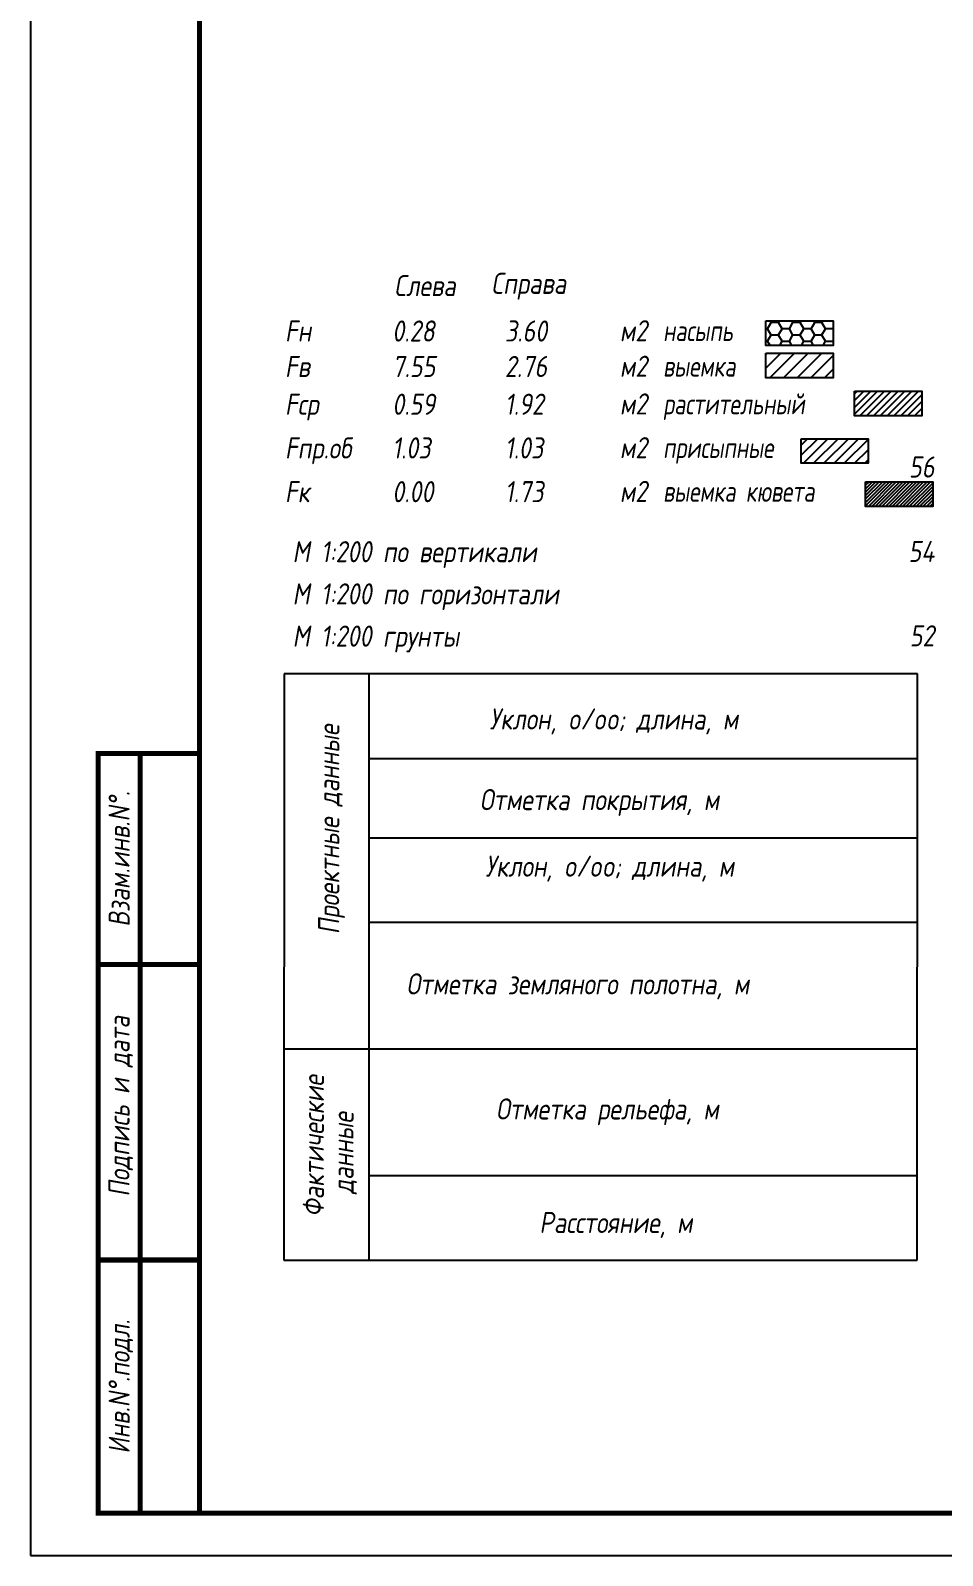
# Model space of a CAD drawing. Extents: x -717 to 1451, y -133302 to 233.
# Drawn here: x -30.1 to 78, y -69139.4 to -68958.8 of the extents above; entities that cross this region are included whole.
import ezdxf
from ezdxf.enums import TextEntityAlignment as Align

# ---------------------------------------------------------------- set-up
doc = ezdxf.new("R2010")
doc.units = 0
for name, color, linetype in [('Зарамочное оформление', 7, 'Continuous'), ('Линейка абсолютных высот', 7, 'Continuous'), ('Объем выемки', 7, 'Continuous'), ('Объем кюветов', 7, 'Continuous'), ('Объем насыпи', 7, 'Continuous'), ('Объем присыпных обочин', 7, 'Continuous'), ('Объем срезки растительного слоя', 7, 'Continuous'), ('Объём_2650', 7, 'Continuous'), ('Таблица', 7, 'Continuous')]:
    doc.layers.add(name, color=color, linetype=linetype)
for name, color, linetype, true_color in [('Объём_2563', 7, 'Continuous', 0xff8000), ('Объём_2570', 7, 'Continuous', 0x80ff00), ('Объём_2600', 7, 'Continuous', 0x808000), ('Объём_2620', 2, 'Continuous', 0xffff00)]:
    doc.layers.add(name, color=color, linetype=linetype, true_color=true_color)
doc.styles.add('М', font='romand.shx', dxfattribs={"width": 0.8, "oblique": 10, "height": 2.5})

# ---------------------------------------------------------------- blocks, each defined once
blk = doc.blocks.new('условные обозначения')
at = {"layer": 'Объём_2563'}
h = blk.add_hatch(dxfattribs=at)
h.set_pattern_fill('ANSI31', color=256, scale=0.3)
h.set_pattern_definition([(45, (-34.5, -100.5), (-0.673519, 0.673519), [])])
h.paths.add_polyline_path([(18.26, 7.53), (27.08, 7.53), (27.08, 4.62), (18.26, 4.62)])
at = {"layer": 'Объём_2570'}
h = blk.add_hatch(dxfattribs=at)
h.set_pattern_fill('ANSI31', color=3, scale=0.2)
h.set_pattern_definition([(45, (-32.9034, -100.5), (-0.4490128, 0.4490128), [])])
h.paths.add_polyline_path([(25.29, 13.16), (34.12, 13.16), (34.12, 10.25), (25.29, 10.25)])
at = {"layer": 'Объём_2600'}
h = blk.add_hatch(dxfattribs=at)
h.set_pattern_fill('ANSI31', color=6, scale=0.4)
h.set_pattern_definition([(45, (-34.5, -100.5), (-0.898026, 0.898026), [])])
h.paths.add_polyline_path([(13.63, 17.67), (22.46, 17.67), (22.46, 14.76), (13.63, 14.76)])
at = {"layer": 'Объём_2620'}
h = blk.add_hatch(dxfattribs=at)
h.set_pattern_fill('ANSI31', color=2, scale=0.1)
h.set_pattern_definition([(45, (-33.755, -100.5), (-0.2245064, 0.2245064), [])])
h.paths.add_polyline_path([(26.75, 2.41), (35.57, 2.41), (35.57, -0.5), (26.75, -0.5)])
at = {"layer": 'Объём_2650'}
h = blk.add_hatch(dxfattribs=at)
h.set_pattern_fill('HONEY', color=5, scale=0.3)
h.set_pattern_definition([(0, (-34.5, -100.5), (1.42875, 0.824889), [0.9525, -1.905]), (120, (-34.5, -100.5), (-1.42875, 0.824889), [0.9525, -1.905]), (60, (-34.5, -100.5), (3e-09, 1.6497784), [-1.905, 0.9525])])
h.paths.add_polyline_path([(13.63, 21.49), (22.46, 21.49), (22.46, 18.58), (13.63, 18.58)])
at = {"layer": 'Объём_2563'}
blk.add_lwpolyline([(18.26, 7.53), (27.08, 7.53), (27.08, 4.62), (18.26, 4.62)], close=True, dxfattribs=at)
at = {"layer": 'Объём_2620', "color": 2}
blk.add_lwpolyline([(26.75, 2.41), (35.57, 2.41), (35.57, -0.5), (26.75, -0.5)], close=True, dxfattribs=at)
at = {"layer": 'Объём_2650', "color": 5}
blk.add_lwpolyline([(13.63, 21.49), (22.46, 21.49), (22.46, 18.58), (13.63, 18.58)], close=True, dxfattribs=at)
at = {"layer": 'Объём_2650', "color": 6}
blk.add_lwpolyline([(13.63, 17.67), (22.46, 17.67), (22.46, 14.76), (13.63, 14.76)], close=True, dxfattribs=at)
at = {"layer": 'Объём_2650', "color": 3}
blk.add_lwpolyline([(25.29, 13.16), (34.12, 13.16), (34.12, 10.25), (25.29, 10.25)], close=True, dxfattribs=at)
at = {"layer": 'Объем насыпи', "color": 1, "style": 'М', "oblique": 10, "width": 0.8}
for s, p in [('насыпь', (0.09, 19.09)), ('выемка', (0.09, 14.89)), ('растительный', (0.09, 10.42)), ('присыпные', (0.09, 5.24)), ('выемка кювета', (0.09, 0.06))]:
    blk.add_text(s, height=2.5, dxfattribs=at).set_placement(p)

msp = doc.modelspace()

# ---------------------------------------------------------------- linework, layer by layer
at = {"layer": 'Таблица', "linetype": 'Continuous', "flags": 128}
for points in [[(0, -69035), (-0.054, -69104.421)], [(75, -69035), (0, -69035)], [(10, -69035), (10, -69104.421)], [(74.946, -69104.421), (75, -69035)], [(10, -69045), (75, -69045)], [(10, -69054.421), (75, -69054.421)], [(9.946, -69064.421), (74.946, -69064.421)], [(-0.054, -69079.421), (74.946, -69079.421)], [(9.946, -69094.421), (74.946, -69094.421)], [(-0.054, -69104.421), (74.946, -69104.421)]]:
    msp.add_lwpolyline(points, dxfattribs=at)

# ---------------------------------------------------------------- block references
at = {"layer": 'Объём_2570', "xscale": 0.9}
msp.add_blockref('условные обозначения', (44.779, -69014.668), dxfattribs=at)

# ---------------------------------------------------------------- texts
at = {"style": 'М', "oblique": 10, "width": 0.8}
msp.add_text('М 1:200 грунты', height=2.5, dxfattribs=at).set_placement((0.973, -69031.769))
at = {"layer": 'Линейка абсолютных высот', "style": 'М', "oblique": 10, "width": 0.8}
for s, p in [('56', (77, -69010.487)), ('54', (77, -69020.487)), ('52', (77, -69030.487))]:
    msp.add_text(s, height=2.5, dxfattribs=at).set_placement(p, align=Align.MIDDLE_RIGHT)
at = {"layer": 'Объем выемки', "style": 'М', "oblique": 10, "width": 0.8}
for s, p in [('Fв', (0.085, -68999.835)), ('7.55', (12.785, -68999.835)), ('2.76', (26.126, -68999.835)), ('м2', (39.731, -68999.802))]:
    msp.add_text(s, height=2.5, dxfattribs=at).set_placement(p)
at = {"layer": 'Объем кюветов', "style": 'М', "oblique": 10, "width": 0.8}
for s, p in [('Fк', (0.085, -69014.66)), ('0.00', (12.785, -69014.66)), ('1.73', (26.126, -69014.66)), ('м2', (39.731, -69014.627))]:
    msp.add_text(s, height=2.5, dxfattribs=at).set_placement(p)
at = {"layer": 'Объем насыпи', "style": 'М', "oblique": 10, "width": 0.8}
for s, p in [('Слева', (13.029, -68990.249)), ('Справа', (24.522, -68989.982)), ('Fн', (0.085, -68995.63)), ('0.28', (12.785, -68995.63)), ('3.60', (26.126, -68995.63)), ('м2', (39.731, -68995.597))]:
    msp.add_text(s, height=2.5, dxfattribs=at).set_placement(p)
at = {"layer": 'Объем присыпных обочин', "style": 'М', "oblique": 10, "width": 0.8}
for s, p in [('Fпр.об', (0.085, -69009.481)), ('м2', (39.731, -69009.448)), ('1.03', (12.785, -69009.481)), ('1.03', (26.126, -69009.481))]:
    msp.add_text(s, height=2.5, dxfattribs=at).set_placement(p)
at = {"layer": 'Объем срезки растительного слоя', "style": 'М', "oblique": 10, "width": 0.8}
for s, p in [('Fср', (0.085, -69004.303)), ('0.59', (12.785, -69004.303)), ('1.92', (26.126, -69004.303)), ('м2', (39.731, -69004.269))]:
    msp.add_text(s, height=2.5, dxfattribs=at).set_placement(p)
at = {"layer": 'Таблица', "style": 'М', "oblique": 10, "width": 0.8}
for s, p in [('М 1:200 по вертикали', (0.973, -69021.769)), ('М 1:200 по горизонтали', (0.973, -69026.769)), ('Уклон, o/oo; длина, м', (24.315, -69041.584)), ('Отметка покрытия, м', (23.148, -69051.139)), ('Уклон, o/oo; длина, м', (23.824, -69059.017)), ('Отметка земляного полотна, м', (14.462, -69072.965)), ('Отметка рельефа, м', (25.077, -69087.777)), ('Расстояние, м', (30.202, -69101.23))]:
    msp.add_text(s, height=2.5, dxfattribs=at).set_placement(p)
for s, p in [('Проектные данные ', (6.519, -69065.843)), ('Фактические ', (4.698, -69099.297)), ('данные', (8.204, -69096.592))]:
    msp.add_text(s, height=2.5, rotation=90, dxfattribs=at).set_placement(p)

# ---------------------------------------------------------------- wipeouts: each hides what was drawn before it
msp.add_wipeout([(-10.054, -69044.421), (-22.054, -69044.421), (-22.054, -69134.421), (-10.054, -69134.421)]).dxf.layer = 'Зарамочное оформление'

# ---------------------------------------------------------------- next in the draw order: linework, layer by layer
at = {"flags": 128}
msp.add_lwpolyline([(-30.054, -69139.421), (389.946, -69139.421), (389.946, -68842.421), (-30.054, -68842.421)], close=True, dxfattribs=at)
at = {"const_width": 0.6, "flags": 128}
msp.add_lwpolyline([(-10.054, -69134.421), (384.946, -69134.421), (384.946, -68847.421), (-10.054, -68847.421)], close=True, dxfattribs=at)
at = {"layer": 'Зарамочное оформление', "linetype": 'Continuous', "lineweight": -3, "const_width": 0.6, "flags": 128}
for points in [[(-10.054, -69134.421), (-22.054, -69134.421), (-22.054, -69044.421), (-10.054, -69044.421)], [(-17.054, -69134.421), (-17.054, -69044.421)], [(-22.054, -69069.421), (-10.054, -69069.421)], [(-22.054, -69104.421), (-10.054, -69104.421)]]:
    msp.add_lwpolyline(points, dxfattribs=at)

# ---------------------------------------------------------------- next in the draw order: texts
at = {"layer": 'Зарамочное оформление', "lineweight": 15, "style": 'М', "oblique": 10, "width": 0.8}
for s, p in [('Взам.инв.N%%d.', (-19.554, -69056.921)), ('Подпись и дата', (-19.572, -69086.227)), ('Инв.N%%d.подл.', (-19.554, -69119.421))]:
    msp.add_text(s, height=2.5, rotation=90, dxfattribs=at).set_placement(p, align=Align.MIDDLE_CENTER)

doc.saveas('drawing.dxf')
